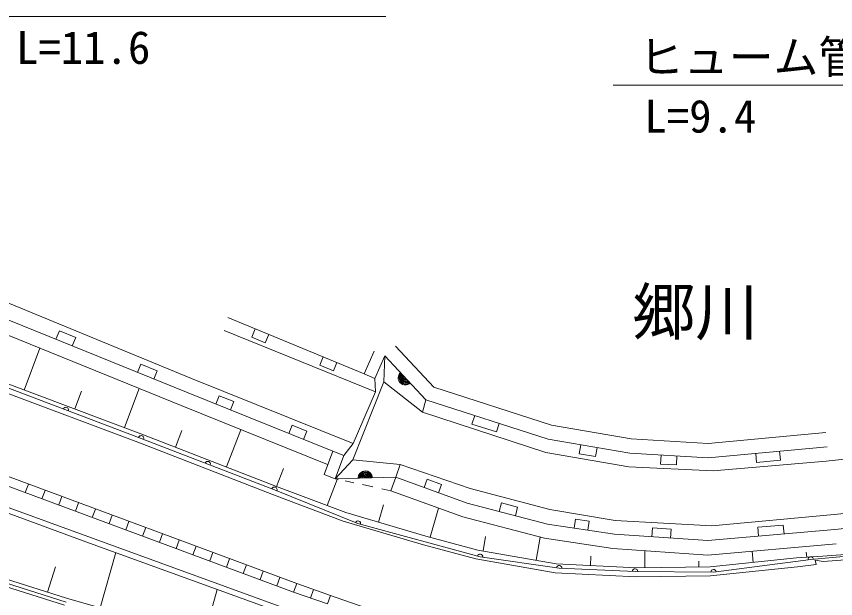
# Model space of a CAD drawing. Units: millimetres, scale not verified. Extents: x 40000 to 680000, y 20000 to 380000.
# Drawn here: x 396137 to 441763, y 278214 to 310630 of the extents above; entities that cross this region are included whole.
import ezdxf
from ezdxf.enums import TextEntityAlignment as Align

# ---------------------------------------------------------------- set-up
doc = ezdxf.new("R2010")
doc.units = ezdxf.units.MM
doc.header["$LTSCALE"] = 1000
doc.layers.add('M-STR-STR3', color=7, linetype='Continuous')
doc.layers.add('M-TTL', color=7, linetype='Continuous', lineweight=13)
doc.styles.add('ＭＳ ゴシック', font='')
doc.styles.get('ＭＳ ゴシック').set_extended_font_data('MS Gothic')

msp = doc.modelspace()

# ---------------------------------------------------------------- linework, layer by layer
at = {"layer": 'M-TTL'}
for p, q in [((394369, 310630), (416720, 310630)), ((429365, 306804), (451716, 306804)), ((387194, 298163), (405885, 290463)), ((405609, 289704), (387443, 297077)), ((387140, 296336), (405308, 288962)), ((407912, 293856), (415508, 290734)), ((398530, 293116), (398342, 292653)), ((398530, 293116), (399439, 292747)), ((416138, 289733), (407713, 293144)), ((409241, 292769), (409431, 293232)), ((410001, 292457), (410191, 292919)), ((399439, 292747), (399251, 292284)), ((410001, 292457), (409241, 292769)), ((397446, 292153), (396575, 289825)), ((419378, 289986), (417250, 292275)), ((413039, 291208), (413229, 291671)), ((416070, 291995), (415508, 290734)), ((416664, 291730), (416102, 290470)), ((416595, 290279), (416664, 291730)), ((416664, 291730), (418934, 289289)), ((403072, 291273), (402884, 290809)), ((403072, 291273), (403980, 290904)), ((413799, 290896), (413039, 291208)), ((413799, 290896), (413989, 291359)), ((403980, 290904), (403792, 290441)), ((416102, 290470), (415508, 290734)), ((403083, 287137), (394702, 290306)), ((394871, 290462), (403225, 287338)), ((405885, 290463), (414901, 286842)), ((414875, 285934), (416595, 290279)), ((416102, 290470), (416138, 289733)), ((418756, 288603), (416595, 290279)), ((394704, 289991), (403047, 286871)), ((399755, 289763), (399385, 288774)), ((402977, 289908), (402164, 287735)), ((416138, 289733), (414901, 286842)), ((425943, 287867), (419378, 289986)), ((413764, 286419), (405609, 289704)), ((407427, 289510), (407240, 289047)), ((407427, 289510), (408242, 289182)), ((418934, 289289), (418756, 288603)), ((418934, 289289), (425751, 287088)), ((413466, 285677), (405310, 288961)), ((408242, 289182), (408055, 288718)), ((425624, 286349), (418756, 288603)), ((421507, 287933), (421661, 288408)), ((466648, 288618), (441228, 285869)), ((411747, 279048), (387441, 288059)), ((422871, 287492), (421507, 287933)), ((422871, 287492), (423024, 287968)), ((411577, 278578), (387289, 287582)), ((405343, 287579), (404996, 286650)), ((408641, 287620), (407837, 285547)), ((411505, 287868), (411318, 287404)), ((411505, 287868), (412320, 287539)), ((412320, 287539), (412133, 287076)), ((430384, 287101), (425943, 287867)), ((441215, 287459), (434660, 286859)), ((410507, 284274), (403083, 287137)), ((403225, 287338), (410632, 284462)), ((425751, 287088), (430293, 286305)), ((434660, 286859), (430384, 287101)), ((403047, 286871), (410453, 283995)), ((414901, 286842), (414373, 286189)), ((427483, 286282), (427568, 286775)), ((428392, 286125), (428477, 286618)), ((434674, 286057), (441288, 286662)), ((413275, 285121), (413764, 286419)), ((414373, 286189), (413764, 286419)), ((413883, 284892), (414373, 286189)), ((430251, 285551), (425624, 286349)), ((428392, 286125), (427483, 286282)), ((430293, 286305), (434674, 286057)), ((432018, 285707), (432046, 286206)), ((432894, 285657), (432922, 286156)), ((437365, 285801), (437320, 286299)), ((438688, 285922), (438642, 286420)), ((413883, 284892), (414875, 285934)), ((417507, 285676), (414875, 285934)), ((417507, 285676), (417261, 284971)), ((421419, 284342), (417507, 285676)), ((432894, 285657), (432018, 285707)), ((441228, 285869), (434948, 285326)), ((438688, 285922), (437365, 285801)), ((411017, 285451), (410633, 284461)), ((434948, 285326), (430251, 285551)), ((413883, 284892), (413275, 285121)), ((414001, 284847), (413439, 283399)), ((417261, 284971), (413883, 284892)), ((414060, 284853), (413883, 284892)), ((414938, 284663), (414445, 284770)), ((416988, 284219), (417261, 284971)), ((421242, 283525), (417261, 284971)), ((419024, 284863), (418853, 284393)), ((419024, 284863), (419820, 284573)), ((396803, 284588), (396629, 284119)), ((415162, 282389), (410507, 284274)), ((410632, 284462), (414492, 283001)), ((415986, 284436), (415409, 284561)), ((416988, 284219), (416494, 284326)), ((419820, 284573), (419650, 284104)), ((425850, 283177), (421419, 284342)), ((457901, 284585), (441682, 282902)), ((397737, 284242), (397563, 283773)), ((398671, 283896), (398497, 283427)), ((410453, 283995), (414332, 282527)), ((421004, 282761), (416988, 284219)), ((457911, 283813), (441721, 282053)), ((398901, 278013), (381415, 283623)), ((400313, 281592), (394843, 283594)), ((399605, 283550), (399431, 283081)), ((416582, 283433), (416298, 282470)), ((425718, 282357), (421242, 283525)), ((423158, 283542), (423032, 283058)), ((423158, 283542), (424054, 283308)), ((400211, 281310), (395031, 283206)), ((400539, 283203), (400365, 282734)), ((414492, 283001), (418942, 281691)), ((419655, 283250), (419178, 281628)), ((424054, 283308), (423927, 282824)), ((429489, 282556), (425850, 283177)), ((441682, 282902), (434867, 282274)), ((401473, 282857), (401299, 282388)), ((402407, 282511), (402233, 282042)), ((414332, 282527), (418807, 281210)), ((425557, 281572), (421004, 282761)), ((427285, 282629), (427211, 282134)), ((427285, 282629), (428031, 282517)), ((428031, 282517), (427957, 282023)), ((434867, 282274), (429489, 282556)), ((403341, 282164), (403167, 281696)), ((421962, 280543), (415162, 282389)), ((429450, 281799), (425718, 282357)), ((431560, 282156), (431526, 281657)), ((431560, 282156), (432598, 282084)), ((432598, 282084), (432564, 281586)), ((441721, 282053), (434640, 281443)), ((437430, 282185), (438846, 282307)), ((437430, 282185), (437472, 281687)), ((438846, 282307), (438889, 281809)), ((411582, 277496), (400313, 281592)), ((404275, 281818), (404101, 281349)), ((418942, 281691), (421828, 280919)), ((422268, 281681), (422126, 280867)), ((425306, 281638), (425081, 280349)), ((429364, 281003), (425557, 281572)), ((434640, 281443), (429450, 281799)), ((457286, 281900), (440377, 280394)), ((411479, 277214), (400211, 281310)), ((405209, 281472), (405035, 281003)), ((406143, 281126), (405969, 280657)), ((418807, 281210), (421720, 280430)), ((441799, 281257), (434647, 280641)), ((441043, 280572), (447919, 281132)), ((401671, 280779), (400800, 277707)), ((407077, 280779), (406903, 280311)), ((421828, 280919), (426191, 280155)), ((434647, 280641), (429364, 281003)), ((431132, 280882), (431145, 279938)), ((437108, 280853), (437172, 280233)), ((440129, 280799), (440158, 280516)), ((441068, 280273), (447946, 280833)), ((408011, 280433), (407837, 279964)), ((421720, 280430), (426135, 279657)), ((426371, 279907), (421962, 280543)), ((426191, 280155), (430672, 279932)), ((428129, 280581), (428103, 280060)), ((434140, 280301), (434144, 279978)), ((434775, 279987), (439590, 280480)), ((440377, 280394), (434965, 279687)), ((439590, 280480), (441043, 280572)), ((440628, 280350), (440672, 280110)), ((441068, 280273), (440628, 280350)), ((393635, 279910), (398928, 278238)), ((398316, 279984), (397867, 278573)), ((408945, 280087), (408771, 279618)), ((409879, 279741), (409705, 279272)), ((430595, 279724), (426371, 279907)), ((434965, 279687), (430595, 279724)), ((430672, 279932), (434775, 279987)), ((434803, 279487), (439641, 279983)), ((440672, 280110), (439641, 279983)), ((393514, 279528), (398813, 277855)), ((410813, 279394), (410639, 278926)), ((426135, 279657), (430663, 279432)), ((430663, 279432), (434803, 279487)), ((411747, 279048), (411573, 278579)), ((413635, 278387), (411747, 279048)), ((407325, 278724), (406572, 276070)), ((413470, 277915), (411577, 278578)), ((412691, 278718), (412526, 278246)), ((413635, 278387), (413470, 277915)), ((417374, 277092), (413635, 278387)), ((398928, 278238), (407576, 275786))]:
    msp.add_line(p, q, dxfattribs=at)
for centre, radius, start, end in [((417799, 290509), 400, 132.9071, 312.9071), ((417799, 290509), 400, 132.9071, 312.9071), ((417799, 290509), 350, 132.9071, 312.9071), ((417799, 290509), 300, 132.9071, 312.9071), ((417799, 290509), 250, 132.9071, 312.9071), ((417799, 290509), 200, 132.9071, 312.9071), ((417799, 290509), 150, 132.9071, 312.9071), ((417799, 290509), 100, 132.9071, 312.9071), ((417799, 290509), 50, 132.9071, 312.9071), ((398893, 288721), 150, 339.2883, 159.2883), ((403083, 287137), 150, 338.9137, 159.2883), ((406795, 285706), 150, 338.9137, 158.9137), ((415572, 284931), 400, 1.347, 181.3469), ((415572, 284931), 400, 1.347, 181.3469), ((415572, 284931), 350, 1.347, 181.3469), ((415572, 284931), 300, 1.347, 181.3469), ((415572, 284931), 250, 1.347, 181.3469), ((415572, 284931), 200, 1.347, 181.3469), ((415572, 284931), 150, 1.347, 181.3469), ((415572, 284931), 100, 1.347, 181.3469), ((415572, 284931), 50, 1.347, 181.3469), ((410507, 284274), 150, 337.9593, 158.9137), ((415162, 282389), 150, 344.8098, 157.9593), ((421962, 280543), 150, 351.7869, 164.8098), ((440377, 280394), 150, 5.0865, 187.4459), ((426371, 279907), 150, 357.5136, 171.7869), ((430595, 279724), 150, 359.5219, 177.5136), ((434965, 279687), 150, 7.4459, 179.5219)]:
    msp.add_arc(centre, radius, start, end, dxfattribs=at)

# ---------------------------------------------------------------- texts
at = {"layer": 'M-STR-STR3', "style": 'ＭＳ ゴシック'}
msp.add_text('郷川', height=2566, dxfattribs=at).set_placement((437444, 292130), align=Align.BOTTOM_RIGHT)
at = {"layer": 'M-TTL', "style": 'ＭＳ ゴシック'}
for s, p in [('L=11.6', (396116, 308902)), ('ヒューム管 φ300', (430802, 308370)), ('L=9.4', (431112, 305076))]:
    msp.add_text(s, height=1833, dxfattribs=at).set_placement(p, align=Align.MIDDLE_LEFT)

doc.saveas('drawing.dxf')
